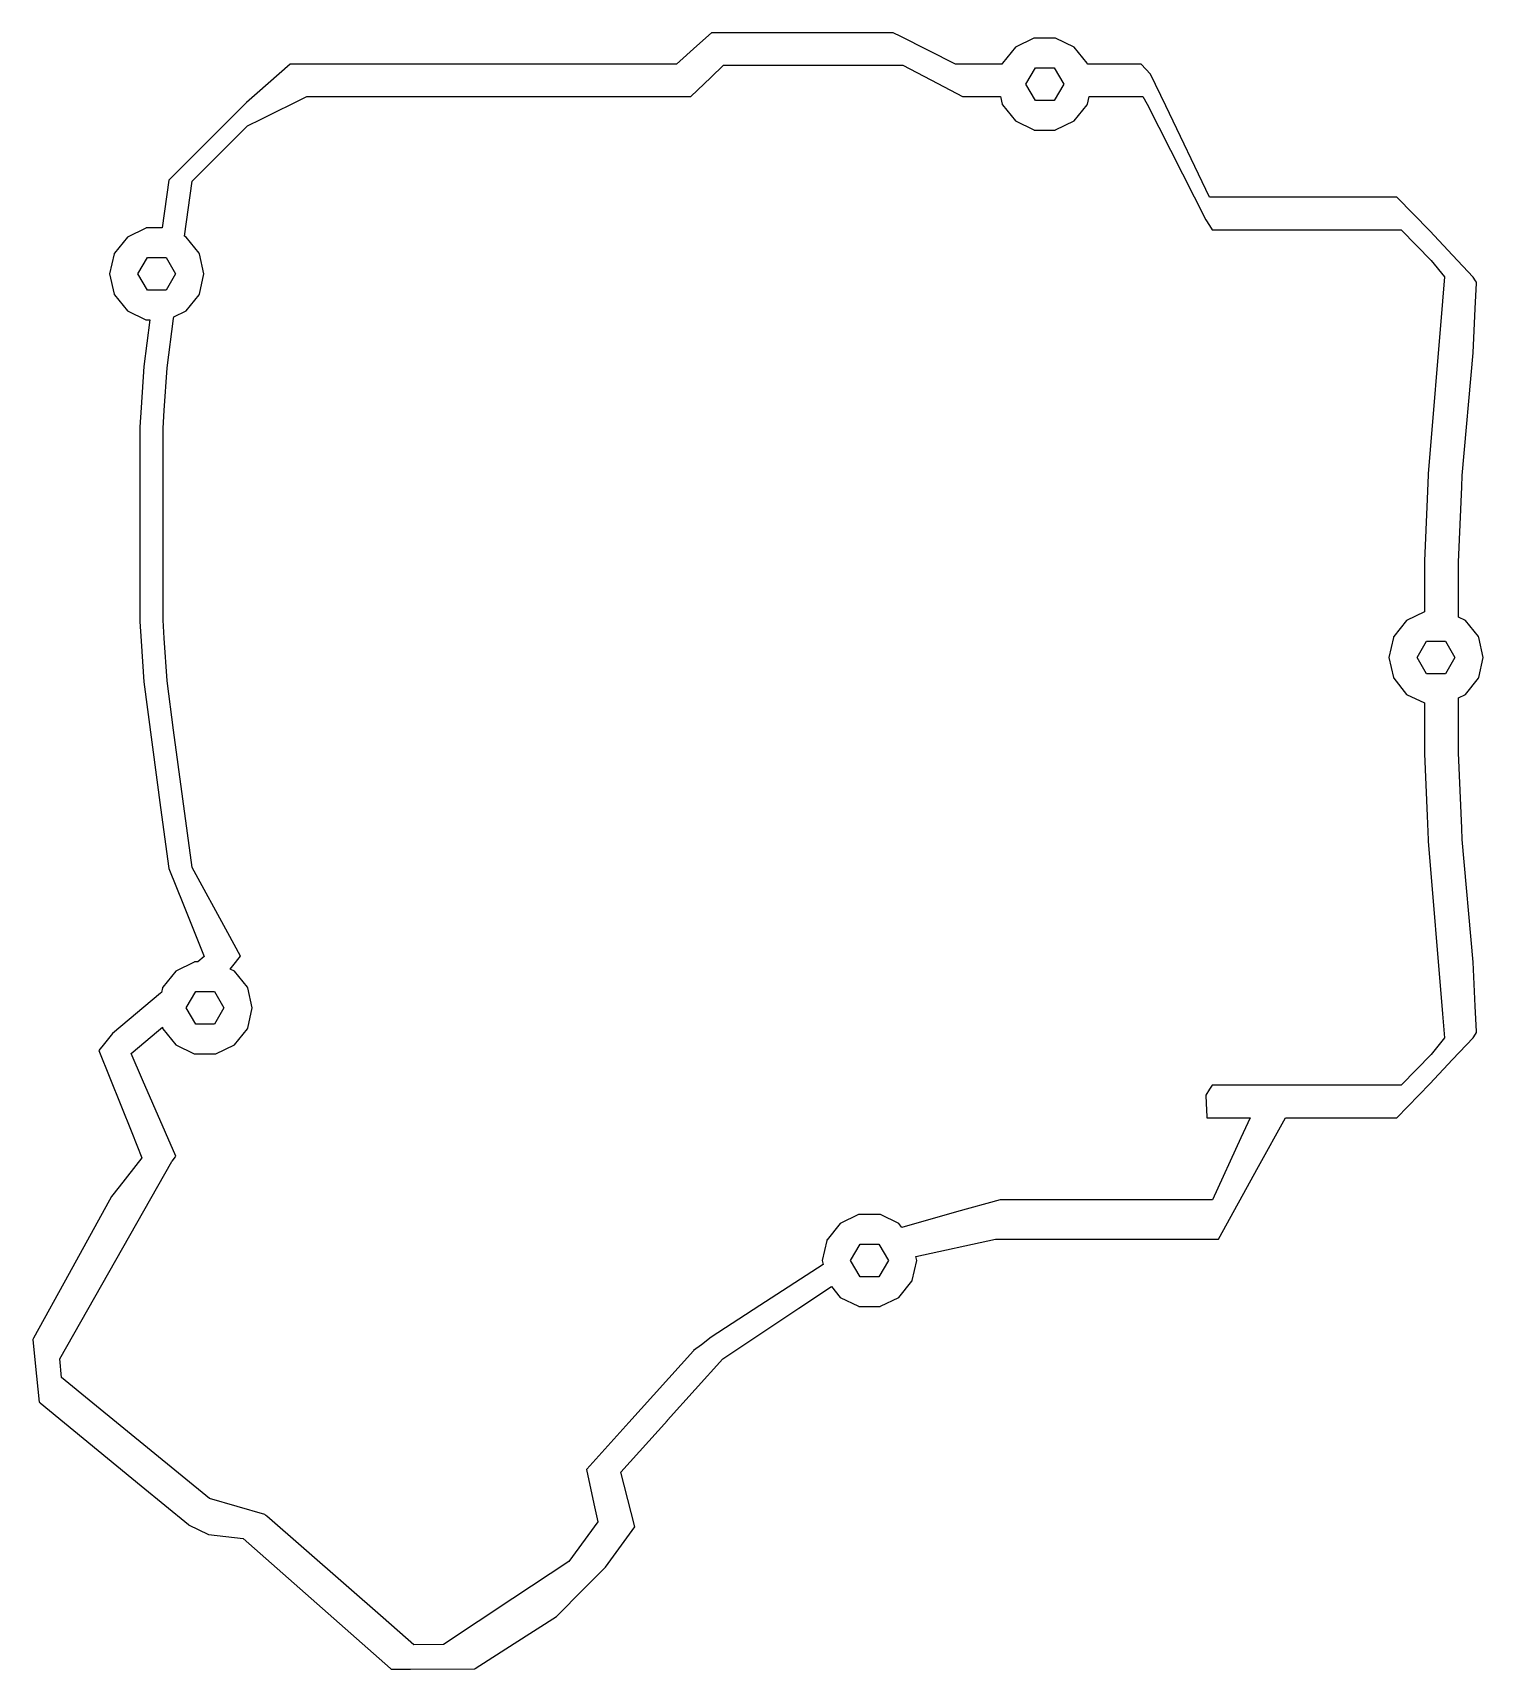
# Model space of a CAD drawing. Header units: metres. Extents: x -93 to 37, y -103 to 44.
import ezdxf

# ---------------------------------------------------------------- set-up
doc = ezdxf.new("R2010")
doc.units = ezdxf.units.M

msp = doc.modelspace()

# ---------------------------------------------------------------- linework, layer by layer
for p, q in [((-32.0929, 44.3028), (-33.4286, 43.1103)), ((-17.9174, 44.3028), (-32.0929, 44.3028)), ((-17.7932, 44.3028), (-17.9174, 44.3028)), ((-15.7423, 44.3028), (-17.7932, 44.3028)), ((-15.036, 43.949), (-15.7423, 44.3028)), ((-33.4286, 43.1103), (-35.2518, 41.4828)), ((-15.0359, 43.949), (-15.036, 43.949)), ((-10.1114, 41.4828), (-15.0359, 43.949)), ((-4.71511, 43.0055), (-5.8735, 41.5529)), ((-3.04118, 43.8116), (-4.71511, 43.0055)), ((-3.00978, 43.8267), (-3.04118, 43.8116)), ((-1.11701, 43.8267), (-3.00978, 43.8267)), ((-1.08561, 43.8116), (-1.11701, 43.8267)), ((0.58832, 43.0055), (-1.08561, 43.8116)), ((1.74672, 41.5529), (0.58832, 43.0055)), ((-70.0637, 41.4828), (-73.0608, 38.8561)), ((-65.4613, 41.4828), (-70.0637, 41.4828)), ((-55.055, 41.4828), (-65.4613, 41.4828)), ((-53.7271, 41.4828), (-55.055, 41.4828)), ((-53.6957, 41.4828), (-53.7271, 41.4828)), ((-50.9013, 41.4828), (-53.6957, 41.4828)), ((-44.1819, 41.4828), (-50.9013, 41.4828)), ((-35.2518, 41.4828), (-44.1819, 41.4828)), ((-32.1606, 40.2802), (-31.0286, 41.3685)), ((-31.0286, 41.3685), (-22.9606, 41.3685)), ((-22.9606, 41.3685), (-14.8658, 41.3685)), ((-14.8658, 41.3685), (-11.7103, 39.7182)), ((-5.90502, 41.4828), (-10.1114, 41.4828)), ((-5.90299, 41.4917), (-5.90502, 41.4828)), ((-5.89523, 41.5256), (-5.90299, 41.4917)), ((-5.8735, 41.5529), (-5.89523, 41.5256)), ((1.76844, 41.5256), (1.74672, 41.5529)), ((1.7762, 41.4917), (1.76844, 41.5256)), ((1.77823, 41.4828), (1.7762, 41.4917)), ((6.2785, 41.4828), (1.77823, 41.4828)), ((6.38011, 41.4757), (6.2785, 41.4828)), ((6.2785, 41.4828), (6.2785, 41.4828)), ((6.51863, 41.4661), (6.38011, 41.4757)), ((6.62215, 41.4589), (6.51863, 41.4661)), ((6.51863, 41.4661), (6.51863, 41.4661)), ((7.47413, 40.5769), (6.62215, 41.4589)), ((-33.9621, 38.5485), (-32.1606, 40.2802)), ((-3.76339, 39.6803), (-2.91339, 41.1526)), ((-2.91339, 41.1526), (-1.2134, 41.1526)), ((-1.2134, 41.1526), (-0.3634, 39.6803)), ((8.84929, 37.7037), (7.47413, 40.5769)), ((-73.0608, 38.8561), (-74.0166, 38.0184)), ((-72.6917, 36.5197), (-68.5585, 38.5485)), ((-68.5585, 38.5485), (-57.0173, 38.5485)), ((-57.0173, 38.5485), (-53.6008, 38.5485)), ((-53.6008, 38.5485), (-50.7828, 38.5485)), ((-50.7828, 38.5485), (-49.6656, 38.5485)), ((-49.6656, 38.5485), (-38.7127, 38.5485)), ((-38.7127, 38.5485), (-38.6913, 38.5485)), ((-38.6913, 38.5485), (-33.9621, 38.5485)), ((-11.7103, 39.7182), (-9.47365, 38.5485)), ((-9.47365, 38.5485), (-6.05807, 38.5485)), ((-6.05807, 38.5485), (-5.90299, 37.869)), ((-2.91339, 38.2081), (-3.76339, 39.6803)), ((-0.3634, 39.6803), (-1.2134, 38.2081)), ((1.7762, 37.869), (1.93128, 38.5485)), ((1.93128, 38.5485), (6.76606, 38.5485)), ((6.76606, 38.5485), (7.16604, 37.866)), ((-74.0166, 38.0184), (-81.0166, 31.0184)), ((-5.90299, 37.869), (-5.89523, 37.835)), ((-5.89523, 37.835), (-5.8735, 37.8078)), ((-5.8735, 37.8078), (-4.71511, 36.3552)), ((-1.2134, 38.2081), (-2.91339, 38.2081)), ((0.58832, 36.3552), (1.74672, 37.8078)), ((1.74672, 37.8078), (1.76844, 37.835)), ((1.76844, 37.835), (1.7762, 37.869)), ((7.16604, 37.866), (12.4375, 27.4543)), ((12.7839, 29.4828), (8.84929, 37.7037)), ((-78.9166, 30.9184), (-73.9166, 35.9184)), ((-73.9166, 35.9184), (-72.6917, 36.5197)), ((-4.71511, 36.3552), (-3.04118, 35.5491)), ((-3.04118, 35.5491), (-3.00978, 35.5339)), ((-3.00978, 35.5339), (-1.11701, 35.5339)), ((-1.11701, 35.5339), (-1.08561, 35.5491)), ((-1.08561, 35.5491), (0.58832, 36.3552)), ((-81.0166, 31.0184), (-81.5937, 26.7112)), ((-79.5812, 25.9576), (-78.9166, 30.9184)), ((27.5392, 29.4828), (12.7839, 29.4828)), ((27.6488, 29.4828), (27.5392, 29.4828)), ((29.6676, 29.4828), (27.6488, 29.4828)), ((32.6257, 26.4426), (29.6676, 29.4828)), ((-83.0702, 26.6961), (-84.7442, 25.89)), ((-83.0389, 26.7112), (-83.0702, 26.6961)), ((-81.5937, 26.7112), (-83.0389, 26.7112)), ((12.4375, 27.4543), (12.781, 26.9244)), ((12.781, 26.9244), (13.0246, 26.5485)), ((-84.7442, 25.89), (-85.9026, 24.4374)), ((-79.4408, 25.89), (-79.5812, 25.9576)), ((-78.2824, 24.4374), (-79.4408, 25.89)), ((13.0246, 26.5485), (20.136, 26.5485)), ((20.136, 26.5485), (30.0618, 26.5485)), ((30.0618, 26.5485), (31.4328, 25.1394)), ((31.4328, 25.1394), (32.7623, 23.7731)), ((34.6836, 24.2487), (32.6257, 26.4426)), ((-85.9321, 24.3762), (-86.3455, 22.5649)), ((-85.9243, 24.4102), (-85.9321, 24.3762)), ((-85.9026, 24.4374), (-85.9243, 24.4102)), ((-83.7925, 22.5649), (-82.9425, 24.0371)), ((-82.9425, 24.0371), (-81.2425, 24.0371)), ((-81.2425, 24.0371), (-80.3925, 22.5649)), ((-78.2606, 24.4102), (-78.2824, 24.4374)), ((-78.2529, 24.3762), (-78.2606, 24.4102)), ((-77.8395, 22.5649), (-78.2529, 24.3762)), ((32.7623, 23.7731), (33.9654, 22.2883)), ((36.5377, 22.2721), (34.6836, 24.2487)), ((-86.3455, 22.5649), (-85.9321, 20.7535)), ((-82.9425, 21.0926), (-83.7925, 22.5649)), ((-80.3925, 22.5649), (-81.2425, 21.0926)), ((-78.2529, 20.7535), (-77.8395, 22.5649)), ((33.9654, 22.2883), (33.7845, 20.1065)), ((33.9654, 22.2883), (33.9654, 22.2883)), ((36.75, 21.9445), (36.5377, 22.2721)), ((-85.9321, 20.7535), (-85.9243, 20.7195)), ((-85.9243, 20.7195), (-85.9026, 20.6923)), ((-85.9026, 20.6923), (-84.7442, 19.2397)), ((-81.2425, 21.0926), (-82.9425, 21.0926)), ((-79.4408, 19.2397), (-78.2824, 20.6923)), ((-78.2824, 20.6923), (-78.2606, 20.7195)), ((-78.2606, 20.7195), (-78.2529, 20.7535)), ((36.7229, 19.4342), (36.8292, 21.7188)), ((36.8337, 21.8154), (36.75, 21.9445)), ((36.8292, 21.7188), (36.833, 21.8017)), ((36.8292, 21.7188), (36.8292, 21.7188)), ((36.8292, 21.7188), (36.8292, 21.7188)), ((36.833, 21.8017), (36.8337, 21.8154)), ((-84.7442, 19.2397), (-83.0702, 18.4336)), ((-80.553, 18.7041), (-79.4408, 19.2397)), ((33.7845, 20.1065), (32.4949, 4.54993)), ((36.5377, 15.4549), (36.7229, 19.434)), ((36.7229, 19.434), (36.7229, 19.4342)), ((-82.7047, 18.4185), (-83.2683, 14.2113)), ((-83.0702, 18.4336), (-83.0389, 18.4185)), ((-83.0389, 18.4185), (-82.7047, 18.4185)), ((-81.1683, 14.1113), (-80.575, 18.5397)), ((-80.575, 18.5397), (-80.553, 18.7041)), ((35.5603, 4.40729), (36.5377, 15.4549)), ((36.5377, 15.4549), (36.5377, 15.4549)), ((-83.2683, 14.2113), (-83.5104, 10.5334)), ((-81.4224, 10.252), (-81.1683, 14.1113)), ((-83.5104, 10.5334), (-83.6278, 8.75)), ((-81.5278, 8.65), (-81.4224, 10.252)), ((-83.6278, 8.75), (-83.6278, -8.75)), ((-81.5278, -8.65), (-81.5278, 8.65)), ((32.4863, 4.4468), (32.3945, 2.26483)), ((32.4917, 4.51105), (32.4863, 4.4468)), ((32.4949, 4.54993), (32.4917, 4.51105)), ((32.4949, 4.54993), (32.4949, 4.54993)), ((35.2096, -3.4), (35.5146, 3.39103)), ((35.5146, 3.39103), (35.5603, 4.40729)), ((32.3945, 2.26483), (32.1603, -3.3)), ((32.1603, -3.3), (32.1603, -7.89736)), ((35.2096, -8.36682), (35.2096, -3.4)), ((-83.6278, -8.75), (-83.5104, -10.5334)), ((-81.4224, -10.252), (-81.5278, -8.65)), ((30.5458, -8.67486), (29.3874, -10.1274)), ((32.1603, -7.89736), (30.5458, -8.67486)), ((35.8492, -8.67486), (35.2096, -8.36682)), ((37.0076, -10.1274), (35.8492, -8.67486)), ((-81.1683, -14.1113), (-81.4224, -10.252)), ((29.3579, -10.1887), (28.9445, -12)), ((29.3657, -10.1547), (29.3579, -10.1887)), ((29.3874, -10.1274), (29.3657, -10.1547)), ((37.0294, -10.1547), (37.0076, -10.1274)), ((37.0371, -10.1887), (37.0294, -10.1547)), ((37.4505, -12), (37.0371, -10.1887)), ((-83.5104, -10.5334), (-83.2683, -14.2113)), ((31.4975, -12), (32.3475, -10.5278)), ((32.3475, -10.5278), (34.0475, -10.5278)), ((34.0475, -10.5278), (34.8975, -12)), ((28.9445, -12), (29.3579, -13.8113)), ((32.3475, -13.4722), (31.4975, -12)), ((34.8975, -12), (34.0475, -13.4722)), ((37.0371, -13.8113), (37.4505, -12)), ((-83.2683, -14.2113), (-81.7519, -25.53)), ((-80.575, -18.5397), (-81.1683, -14.1113)), ((29.3579, -13.8113), (29.3657, -13.8453)), ((29.3657, -13.8453), (29.3874, -13.8726)), ((29.3874, -13.8726), (30.5458, -15.3251)), ((34.0475, -13.4722), (32.3475, -13.4722)), ((35.8492, -15.3251), (37.0076, -13.8726)), ((37.0076, -13.8726), (37.0294, -13.8453)), ((37.0294, -13.8453), (37.0371, -13.8113)), ((30.5458, -15.3251), (32.1603, -16.1026)), ((32.1603, -16.1026), (32.1603, -20.7)), ((35.2096, -15.6332), (35.8492, -15.3251)), ((35.2096, -20.6), (35.2096, -15.6332)), ((-78.9166, -30.9184), (-80.575, -18.5397)), ((35.5146, -27.391), (35.2096, -20.6)), ((32.1603, -20.7), (32.3945, -26.2648)), ((-81.7519, -25.53), (-81.0166, -31.0184)), ((32.3945, -26.2648), (32.4863, -28.4468)), ((35.5603, -28.4073), (35.5146, -27.391)), ((32.4863, -28.4468), (32.4917, -28.5111)), ((32.4917, -28.5111), (32.4949, -28.5499)), ((32.4949, -28.5499), (32.4949, -28.5499)), ((32.4949, -28.5499), (33.7845, -44.1065)), ((36.5377, -39.4549), (35.5603, -28.4073)), ((-75.6895, -36.8242), (-78.9166, -30.9184)), ((-81.0166, -31.0184), (-79.6959, -34.2967)), ((-79.6959, -34.2967), (-77.8158, -38.9635)), ((-74.535, -38.937), (-75.6895, -36.8242)), ((-78.7154, -39.4607), (-80.3893, -40.2668)), ((-78.684, -39.4456), (-78.7154, -39.4607)), ((-78.3902, -39.4456), (-78.684, -39.4456)), ((-77.8158, -38.9635), (-78.3902, -39.4456)), ((-75.4728, -40.0805), (-75.237, -39.793)), ((-75.237, -39.793), (-74.535, -38.937)), ((-74.535, -38.937), (-74.535, -38.937)), ((36.7229, -43.434), (36.5377, -39.4549)), ((36.5377, -39.4549), (36.5377, -39.4549)), ((-80.3893, -40.2668), (-81.5477, -41.7194)), ((-75.0859, -40.2668), (-75.4728, -40.0805)), ((-73.9275, -41.7194), (-75.0859, -40.2668)), ((-81.7552, -42.2691), (-86.0693, -45.889)), ((-81.6729, -42.2001), (-81.7552, -42.2691)), ((-81.5772, -41.7806), (-81.6729, -42.2001)), ((-81.5694, -41.7467), (-81.5772, -41.7806)), ((-81.5477, -41.7194), (-81.5694, -41.7467)), ((-79.4376, -43.592), (-78.5876, -42.1197)), ((-78.5876, -42.1197), (-76.8876, -42.1197)), ((-76.8876, -42.1197), (-76.0376, -43.592)), ((-73.9058, -41.7467), (-73.9275, -41.7194)), ((-73.898, -41.7806), (-73.9058, -41.7467)), ((-73.4846, -43.592), (-73.898, -41.7806)), ((-78.5876, -45.0642), (-79.4376, -43.592)), ((-76.0376, -43.592), (-76.8876, -45.0642)), ((-73.898, -45.4033), (-73.4846, -43.592)), ((33.7845, -44.1065), (33.9654, -46.2883)), ((36.7229, -43.4342), (36.7229, -43.434)), ((36.8292, -45.7188), (36.7229, -43.4342)), ((-84.4165, -47.7061), (-81.9339, -45.623)), ((-81.9339, -45.623), (-81.9336, -45.6228)), ((-81.9336, -45.6228), (-81.5925, -45.3365)), ((-81.5925, -45.3365), (-81.5772, -45.4033)), ((-81.5772, -45.4033), (-81.5694, -45.4373)), ((-81.5694, -45.4373), (-81.5477, -45.4645)), ((-81.5477, -45.4645), (-80.3893, -46.9171)), ((-76.8876, -45.0642), (-78.5876, -45.0642)), ((-75.0859, -46.9171), (-73.9275, -45.4645)), ((-73.9275, -45.4645), (-73.9058, -45.4373)), ((-73.9058, -45.4373), (-73.898, -45.4033)), ((36.833, -45.8017), (36.8292, -45.7188)), ((36.8292, -45.7188), (36.8292, -45.7188)), ((36.8292, -45.7188), (36.8292, -45.7188)), ((-86.812, -46.7948), (-87.3252, -47.4205)), ((-86.0693, -45.889), (-86.812, -46.7947)), ((-86.812, -46.7947), (-86.812, -46.7948)), ((-80.3893, -46.9171), (-78.7154, -47.7232)), ((-76.7598, -47.7232), (-75.0859, -46.9171)), ((33.9654, -46.2883), (32.7623, -47.7731)), ((33.9654, -46.2883), (33.9654, -46.2883)), ((34.6836, -48.2487), (36.5377, -46.2721)), ((36.5377, -46.2721), (36.75, -45.9445)), ((36.75, -45.9445), (36.8337, -45.8154)), ((36.8337, -45.8154), (36.833, -45.8017)), ((-87.3252, -47.4205), (-84.3565, -54.8219)), ((-83.3855, -50.0634), (-84.4165, -47.7061)), ((-78.7154, -47.7232), (-78.684, -47.7384)), ((-78.684, -47.7384), (-76.7912, -47.7384)), ((-76.7912, -47.7384), (-76.7598, -47.7232)), ((32.7623, -47.7731), (31.4328, -49.1394)), ((32.6257, -50.4426), (34.6836, -48.2487)), ((-80.3709, -56.9561), (-83.3855, -50.0634)), ((31.4328, -49.1394), (30.0618, -50.5485)), ((12.781, -50.9244), (12.4375, -51.4543)), ((12.4375, -51.4543), (12.4408, -51.5242)), ((12.4408, -51.5242), (12.5004, -52.8051)), ((13.0246, -50.5485), (12.781, -50.9244)), ((20.136, -50.5485), (13.0246, -50.5485)), ((30.0618, -50.5485), (20.136, -50.5485)), ((29.6676, -53.4828), (32.6257, -50.4426)), ((12.5004, -52.8051), (12.5274, -53.3862)), ((12.5274, -53.3862), (12.5306, -53.4536)), ((12.5306, -53.4536), (12.5319, -53.4828)), ((12.5319, -53.4828), (12.5319, -53.4828)), ((12.5319, -53.4828), (12.6007, -53.4828)), ((12.6007, -53.4828), (16.4304, -53.4828)), ((16.4304, -53.4828), (15.5997, -55.2924)), ((17.1935, -57.8831), (19.613, -53.4828)), ((19.613, -53.4828), (27.5392, -53.4828)), ((27.5392, -53.4828), (27.6488, -53.4828)), ((27.6488, -53.4828), (29.6676, -53.4828)), ((-84.3565, -54.8219), (-83.4458, -57.0925)), ((15.5997, -55.2924), (13.0393, -60.8699)), ((-90.84, -75.2083), (-80.7364, -57.4239)), ((-83.4458, -57.0925), (-85.4845, -59.702)), ((-83.4458, -57.0925), (-83.4458, -57.0925)), ((-80.7364, -57.4239), (-80.7203, -57.4033)), ((-80.7203, -57.4033), (-80.4214, -57.0206)), ((-80.4214, -57.0206), (-80.3729, -56.9586)), ((-80.3729, -56.9586), (-80.3709, -56.9561)), ((13.5891, -64.4386), (17.1935, -57.8831)), ((-85.4845, -59.702), (-86.17, -60.5793)), ((-86.17, -60.5793), (-89.995, -67.5171)), ((-6.08605, -60.8699), (-10.0103, -61.9753)), ((6.64344, -60.8699), (-6.08605, -60.8699)), ((13.0393, -60.8699), (6.64344, -60.8699)), ((-20.5145, -63.023), (-21.6729, -64.4756)), ((-18.8406, -62.2169), (-20.5145, -63.023)), ((-18.8092, -62.2018), (-18.8406, -62.2169)), ((-16.9164, -62.2018), (-18.8092, -62.2018)), ((-16.885, -62.2169), (-16.9164, -62.2018)), ((-15.2111, -63.023), (-16.885, -62.2169)), ((-14.9394, -63.3637), (-15.2111, -63.023)), ((-10.0103, -61.9753), (-14.9394, -63.3637)), ((-21.7024, -64.5368), (-22.1158, -66.3481)), ((-21.6946, -64.5028), (-21.7024, -64.5368)), ((-21.6729, -64.4756), (-21.6946, -64.5028)), ((-19.5628, -66.3481), (-18.7128, -64.8759)), ((-18.7128, -64.8759), (-17.0128, -64.8759)), ((-17.0128, -64.8759), (-16.1628, -66.3481)), ((-13.6885, -66.0031), (-6.5022, -64.4386)), ((-6.5022, -64.4386), (2.37856, -64.4386)), ((2.37856, -64.4386), (2.43206, -64.4386)), ((2.43206, -64.4386), (13.5891, -64.4386)), ((-22.1158, -66.3481), (-22.0346, -66.704)), ((-18.7128, -67.8204), (-19.5628, -66.3481)), ((-16.1628, -66.3481), (-17.0128, -67.8204)), ((-14.0232, -68.1595), (-13.6098, -66.3481)), ((-13.6098, -66.3481), (-13.6885, -66.0031)), ((-89.995, -67.5171), (-93.2131, -73.3542)), ((-22.0346, -66.704), (-27.7542, -70.421)), ((-17.0128, -67.8204), (-18.7128, -67.8204)), ((-24.2286, -70.6384), (-21.302, -68.6859)), ((-21.302, -68.6859), (-20.5145, -69.6733)), ((-15.2111, -69.6733), (-14.0527, -68.2207)), ((-14.0527, -68.2207), (-14.031, -68.1935)), ((-14.031, -68.1935), (-14.0232, -68.1595)), ((-27.7545, -70.4212), (-32.1398, -73.271)), ((-31.0667, -75.2005), (-24.229, -70.6386)), ((-27.7542, -70.421), (-27.7545, -70.4212)), ((-24.229, -70.6386), (-24.2286, -70.6384)), ((-20.5145, -69.6733), (-18.8406, -70.4794)), ((-18.8406, -70.4794), (-18.8092, -70.4945)), ((-18.8092, -70.4945), (-16.9164, -70.4945)), ((-16.9164, -70.4945), (-16.885, -70.4794)), ((-16.885, -70.4794), (-15.2111, -69.6733)), ((-93.2131, -73.3542), (-93.2728, -73.4625)), ((-93.2728, -73.4625), (-93.0511, -75.6132)), ((-93.2131, -73.3542), (-93.2131, -73.3542)), ((-32.1398, -73.271), (-33.0149, -73.939)), ((-90.677, -76.8904), (-90.84, -75.2083)), ((-33.736, -74.497), (-39.5424, -80.9456)), ((-36.0691, -80.7562), (-31.0667, -75.2005)), ((-33.7141, -74.4727), (-33.736, -74.497)), ((-33.0149, -73.939), (-33.7141, -74.4727)), ((-93.0511, -75.6132), (-92.6906, -79.1101)), ((-87.8629, -79.1953), (-90.677, -76.8904)), ((-92.6906, -79.1101), (-92.6341, -79.1564)), ((-92.6341, -79.1564), (-92.6131, -79.1737)), ((-92.6131, -79.1737), (-92.6131, -79.1737)), ((-92.6131, -79.1737), (-83.5008, -86.6571)), ((-77.3468, -87.8084), (-87.8629, -79.1953)), ((-39.5424, -80.9456), (-43.3463, -85.1703)), ((-40.2668, -85.4182), (-36.0694, -80.7565)), ((-36.0694, -80.7565), (-36.0691, -80.7562)), ((-43.3463, -85.1703), (-43.3665, -85.1928)), ((-43.3665, -85.1928), (-42.6985, -88.2928)), ((-43.3463, -85.1703), (-43.3463, -85.1703)), ((-39.9656, -86.5902), (-40.2668, -85.4182)), ((-83.5008, -86.6571), (-79.2465, -90.1509)), ((-38.9992, -90.3507), (-39.9656, -86.5902)), ((-72.3704, -89.2552), (-77.3468, -87.8084)), ((-77.3468, -87.8084), (-77.3468, -87.8084)), ((-42.6985, -88.2928), (-42.3539, -89.8924)), ((-72.3372, -89.2752), (-72.3704, -89.2552)), ((-72.2536, -89.3359), (-72.3372, -89.2752)), ((-72.1896, -89.3824), (-72.2536, -89.3359)), ((-61.6883, -98.5697), (-72.1896, -89.3824)), ((-42.3539, -89.8924), (-44.9583, -93.477)), ((-79.2465, -90.1509), (-79.2202, -90.1725)), ((-79.2202, -90.1725), (-77.4233, -91.05)), ((-77.4233, -91.05), (-74.3008, -91.3929)), ((-74.3008, -91.3929), (-74.3008, -91.3929)), ((-74.3008, -91.3929), (-64.6126, -99.9591)), ((-40.9278, -93.0051), (-38.9992, -90.3507)), ((-38.9992, -90.3507), (-38.9992, -90.3507)), ((-44.9583, -93.477), (-49.9997, -96.8168)), ((-43.5926, -95.9505), (-41.6508, -94.0002)), ((-41.6508, -94.0002), (-40.9279, -93.0053)), ((-40.9279, -93.0053), (-40.9278, -93.0051)), ((-49.9997, -96.8168), (-56.2541, -100.96)), ((-46.0622, -98.4307), (-43.5926, -95.9505)), ((-58.9148, -100.996), (-61.6883, -98.5697)), ((-49.8818, -100.879), (-46.0622, -98.4307)), ((-64.6126, -99.9591), (-61.0333, -103.124)), ((-56.2541, -100.96), (-58.9148, -100.996)), ((-53.395, -103.131), (-49.8818, -100.879)), ((-61.0333, -103.124), (-61.0333, -103.124)), ((-61.0333, -103.124), (-60.9562, -103.192)), ((-60.9562, -103.192), (-59.2412, -103.184)), ((-59.2412, -103.184), (-53.4344, -103.156)), ((-53.4344, -103.156), (-53.395, -103.131))]:
    msp.add_line(p, q)

doc.saveas('drawing.dxf')
